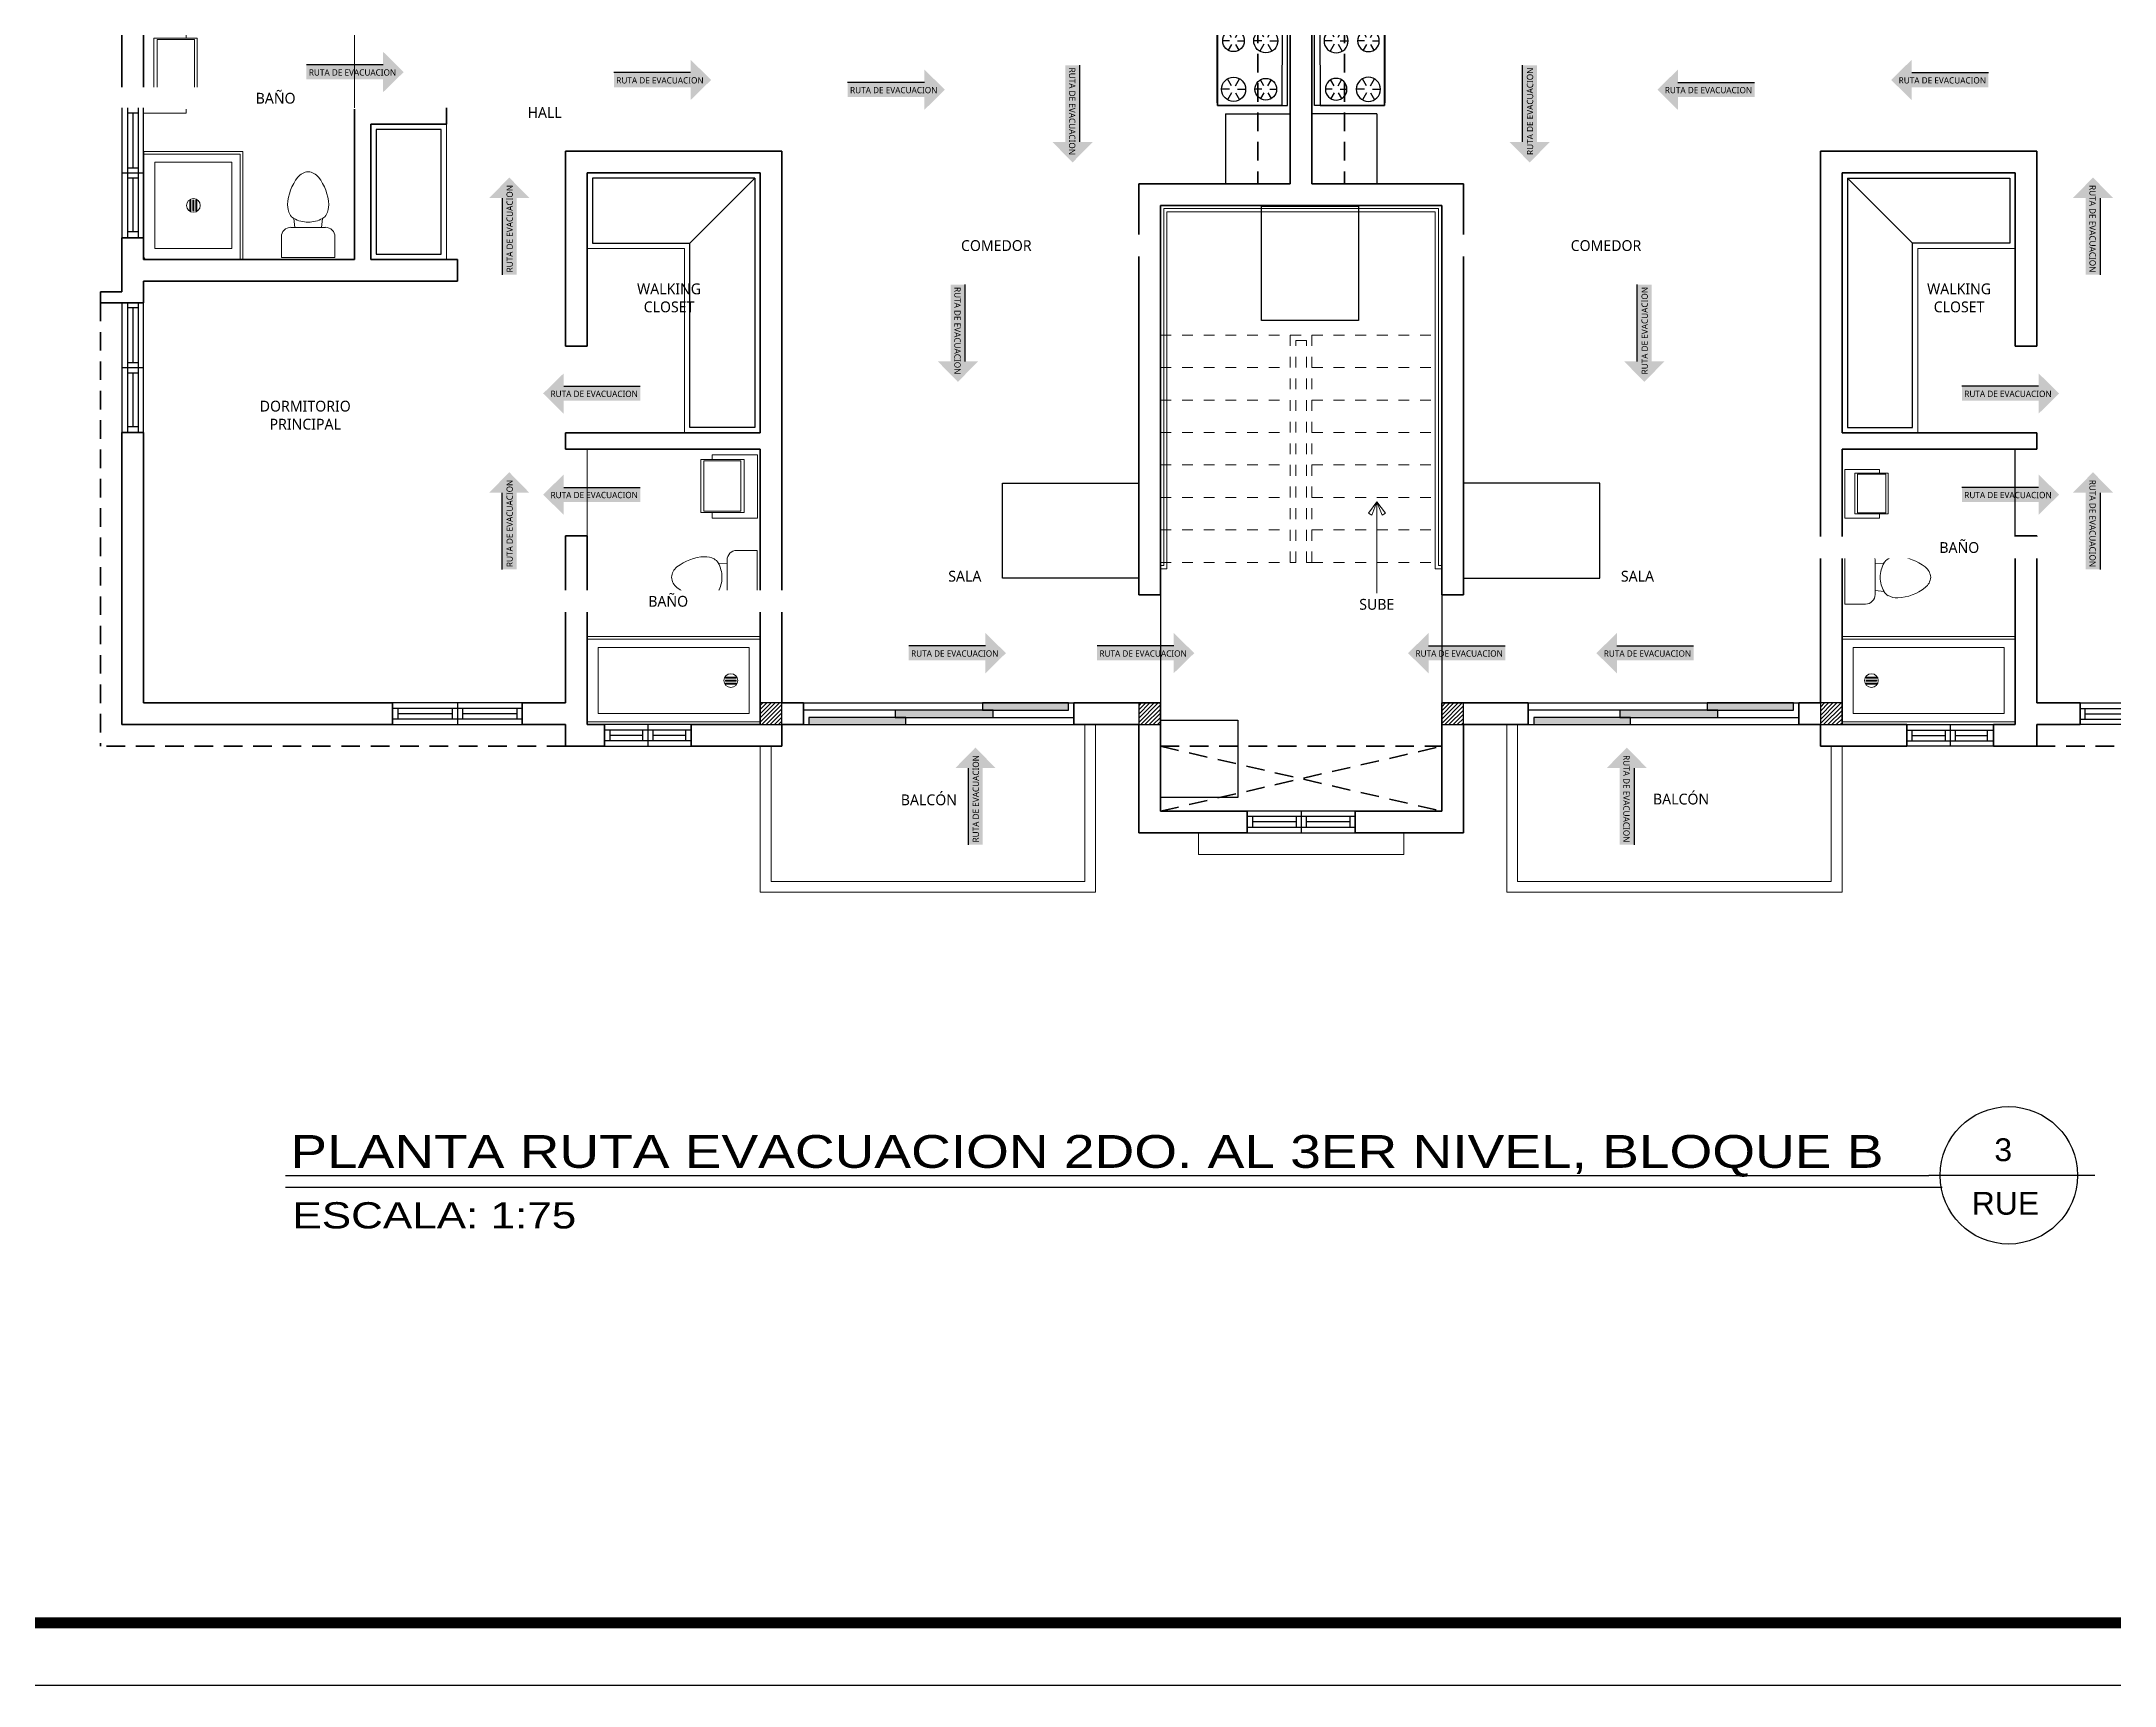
# Model space of a CAD drawing. Header units: feet. Extents: x 1019 to 2236, y -546 to 122.
# Drawn here: x 1079.94 to 1099.1, y -481.55 to -466.36 of the extents above; entities that cross this region are included whole.
import ezdxf
from ezdxf.enums import TextEntityAlignment as Align

# ---------------------------------------------------------------- set-up
doc = ezdxf.new("R2010")
doc.units = ezdxf.units.FT
doc.header["$LTSCALE"] = 0.05
doc.header["$MEASUREMENT"] = 0
doc.linetypes.add('DASHED2', pattern=[0.375, 0.25, -0.125])
doc.linetypes.add('HIDDEN', pattern=[9.525, 6.35, -3.175])
for name, color, linetype, lineweight in [('A-WALL', 7, 'Continuous', 25), ('closet', 8, 'Continuous', 5), ('COCINA', 8, 'Continuous', 25), ('escalera', 8, 'DASHED2', 0), ('FURN', 8, 'Continuous', 9), ('I-FURN', 8, 'Continuous', 0), ('P-SANR-FIXT', 8, 'Continuous', 9)]:
    doc.layers.add(name, color=color, linetype=linetype, lineweight=lineweight)
for name, color, linetype in [('columna', 9, 'Continuous'), ('MARCO', 1, 'Continuous'), ('MB3', 8, 'Continuous'), ('MUEBLES', 8, 'Continuous'), ('MUROS', 7, 'Continuous'), ('PERT-VENT', 8, 'Continuous'), ('PISO', 8, 'Continuous'), ('SIMBOLOGIA', 6, 'Continuous'), ('Simbolos de evacuacion', 7, 'Continuous'), ('textos', 7, 'Continuous'), ('TEXXT', 2, 'Continuous'), ('TXT', 2, 'Continuous')]:
    doc.layers.add(name, color=color, linetype=linetype)
doc.styles.add('ads', font='trebuc.ttf', dxfattribs={"height": 0.14})
doc.styles.add('DAMIAN', font='arial.ttf', dxfattribs={"height": 0.12})
picture_1 = doc.add_image_def('image4.jpg', size_in_pixel=(269, 187))
picture_2 = doc.add_image_def('image2.jpg', size_in_pixel=(240, 283))
picture_3 = doc.add_image_def('image3.jpg', size_in_pixel=(500, 500))

# ---------------------------------------------------------------- blocks, each defined once
blk = doc.blocks.new('bath_sink_6127 - bath_sink_6127-542651-Nivel 1')
at = {"layer": 'I-FURN'}
for p, q in [((0.293, 0.244), (0.293, 0.4)), ((0.395, 0.244), (-0.005, 0.244)), ((-0.005, 0.244), (-0.005, -0.245)), ((0.025, -0.234), (0.025, 0.233)), ((0.025, 0.233), (0.369, 0.233)), ((0.369, 0.233), (0.369, -0.234)), ((0.395, -0.245), (0.395, 0.244)), ((-0.005, -0.245), (0.395, -0.245)), ((0.369, -0.234), (0.025, -0.234)), ((0.293, -0.448), (0.293, -0.245)), ((-0.1, -0.448), (0.293, -0.448))]:
    blk.add_line(p, q, dxfattribs=at)
blk = doc.blocks.new('Toilet_-_Tank_-_3D_4840 - 17_ High_ Seat Not Visible-536545-Nivel 1')
at = {"layer": 'P-SANR-FIXT'}
for p, q in [((0.248, 0.489), (-0.248, 0.489)), ((-0.248, 0.489), (-0.248, 0.298)), ((0.248, 0.298), (0.248, 0.489)), ((-0.159, 0.21), (-0.123, 0.21)), ((-0.123, 0.21), (-0.132, 0.127)), ((-0.123, 0.21), (0.123, 0.21)), ((0.132, 0.127), (0.123, 0.21)), ((0.123, 0.21), (0.159, 0.21))]:
    blk.add_line(p, q, dxfattribs=at)
for centre, radius, start, end in [((-0.159, 0.298), 0.0889, 180, 270), ((0.159, 0.298), 0.0889, 270, 360), ((-0.023, 0.008), 0.167, 151.0596, 182.709), ((-0.083, 0.041), 0.0995, 119.8981, 151.0596), ((0, -0.104), 0.266, 90.1019, 119.8981), ((0, -0.104), 0.266, 60.1019, 89.8981), ((0.083, 0.041), 0.0995, 28.9404, 60.1019), ((0.023, 0.008), 0.167, 357.291, 28.9404), ((0.25, 0.021), 0.441, 182.709, 218.5058), ((-0.25, 0.021), 0.441, 321.4942, 357.291), ((0.011, -0.169), 0.136, 218.5058, 265.219), ((-0.011, -0.169), 0.136, 274.781, 321.4942)]:
    blk.add_arc(centre, radius, start, end, dxfattribs=at)
blk = doc.blocks.new('Shower_Stall_9385 - 1-684532-Nivel 1')
at = {"layer": 'P-SANR-FIXT'}
for p, q in [((-0.576, 0.533), (0.424, 0.533)), ((-0.576, -0.381), (-0.576, 0.533)), ((0.424, 0.508), (-0.551, 0.508)), ((-0.551, -0.381), (-0.551, 0.508)), ((-0.475, -0.279), (-0.475, 0.432)), ((-0.475, 0.432), (0.322, 0.432)), ((0.322, 0.432), (0.322, -0.279)), ((-0.121, 0.108), (-0.032, 0.108)), ((-0.032, 0.099), (-0.121, 0.099)), ((-0.121, 0.081), (-0.032, 0.081)), ((-0.032, 0.072), (-0.121, 0.072)), ((-0.121, 0.053), (-0.032, 0.053)), ((-0.032, 0.044), (-0.121, 0.044)), ((-0.576, -0.381), (-0.551, -0.381)), ((-0.551, -0.381), (0.398, -0.381)), ((0.322, -0.279), (-0.475, -0.279))]:
    blk.add_line(p, q, dxfattribs=at)
for centre, radius, start, end in [((-0.076, 0.076), 0.0635, 360, 180), ((-0.076, 0.076), 0.0635, 0, 180), ((-0.076, 0.076), 0.0635, 180, 360), ((-0.076, 0.076), 0.0635, 180, 360), ((-0.121, 0.103), 0.00444, 90, 270), ((-0.121, 0.076), 0.00444, 90, 270), ((-0.121, 0.049), 0.00444, 90, 270), ((-0.032, 0.103), 0.00444, 270, 90), ((-0.032, 0.076), 0.00444, 270, 90), ((-0.032, 0.049), 0.00444, 270, 90), ((0.398, -0.356), 0.0254, 270, 360)]:
    blk.add_arc(centre, radius, start, end, dxfattribs=at)
blk = doc.blocks.new('bath_sink_6127 - bath_sink_6127-V2-Nivel 1')
at = {"layer": 'I-FURN'}
for p, q in [((0.293, 0.297), (-0.127, 0.297)), ((-0.127, 0.297), (-0.127, -0.29)), ((0.395, 0.244), (-0.005, 0.244)), ((-0.005, 0.244), (-0.005, -0.245)), ((0.025, -0.234), (0.025, 0.233)), ((0.025, 0.233), (0.369, 0.233)), ((0.293, 0.244), (0.293, 0.297)), ((0.369, 0.233), (0.369, -0.234)), ((0.395, -0.245), (0.395, 0.244)), ((0.293, -0.29), (-0.127, -0.29)), ((-0.005, -0.245), (0.395, -0.245)), ((0.369, -0.234), (0.025, -0.234)), ((0.293, -0.29), (0.293, -0.245))]:
    blk.add_line(p, q, dxfattribs=at)
blk = doc.blocks.new('A$C285A50AC')
at = {"layer": 'MUEBLES'}
for p, q in [((0.001, 0.69, -0.889), (0, 0.029, -0.889)), ((0.001, 0.69), (0.001, 0.639)), ((0.763, 0.688), (0.001, 0.69)), ((0.763, 0.688, -0.889), (0.001, 0.69, -0.889)), ((0.001, 0.639), (0.763, 0.637)), ((0.762, 0.028, -0.889), (0.763, 0.688, -0.889)), ((0.763, 0.637), (0.763, 0.688)), ((0, 0.029, -0.889), (0.762, 0.028, -0.889))]:
    blk.add_line(p, q, dxfattribs=at)
at = {"layer": 'MUEBLES', "color": 8}
for p, q in [((0.153, 0.524, 0.003), (0.153, 0.6, 0.003)), ((0.61, 0.523, 0.003), (0.611, 0.587, 0.003)), ((0.12, 0.505, 0.003), (0.054, 0.543, 0.003)), ((0.12, 0.467, 0.003), (0.054, 0.429, 0.003)), ((0.153, 0.448, 0.003), (0.153, 0.372, 0.003)), ((0.186, 0.505, 0.003), (0.252, 0.543, 0.003)), ((0.186, 0.467, 0.003), (0.252, 0.429, 0.003)), ((0.577, 0.466, 0.003), (0.522, 0.435, 0.003)), ((0.577, 0.504, 0.003), (0.523, 0.536, 0.003)), ((0.61, 0.447, 0.003), (0.61, 0.384, 0.003)), ((0.643, 0.504, 0.003), (0.698, 0.536, 0.003)), ((0.643, 0.466, 0.003), (0.698, 0.434, 0.003)), ((0.12, 0.2, 0.003), (0.065, 0.232, 0.003)), ((0.153, 0.219, 0.003), (0.153, 0.283, 0.003)), ((0.186, 0.2, 0.003), (0.241, 0.232, 0.003)), ((0.577, 0.2, 0.003), (0.511, 0.238, 0.003)), ((0.61, 0.219, 0.003), (0.61, 0.295, 0.003)), ((0.643, 0.199, 0.003), (0.709, 0.237, 0.003)), ((0.12, 0.162, 0.003), (0.065, 0.131, 0.003)), ((0.153, 0.143, 0.003), (0.152, 0.08, 0.003)), ((0.186, 0.162, 0.003), (0.241, 0.13, 0.003)), ((0.577, 0.162, 0.003), (0.511, 0.124, 0.003)), ((0.61, 0.142, 0.003), (0.61, 0.066, 0.003)), ((0.643, 0.161, 0.003), (0.709, 0.123, 0.003))]:
    blk.add_line(p, q, dxfattribs=at)
at = {"layer": 'MUEBLES', "extrusion": (-0.001805, -0.999998, 0)}
for p, q in [((0.063, 0.027, -0.622), (0.698, 0.025, -0.622)), ((0.063, 0.027, -0.102), (0.698, 0.025, -0.102))]:
    blk.add_line(p, q, dxfattribs=at)
at = {"layer": 'MUEBLES'}
for centre, radius in [((0.153, 0.486, 0.003), 0.114), ((0.61, 0.485, 0.003), 0.102), ((0.153, 0.181, 0.003), 0.102), ((0.61, 0.181, 0.003), 0.114)]:
    blk.add_circle(centre, radius, dxfattribs=at)
at = {"layer": 'MUEBLES', "color": 8, "extrusion": (-0.001805, -0.999998, 0)}
for centre in [(0.089, -0.038, -0.027), (0.216, -0.038, -0.027), (0.381, -0.038, -0.027), (0.546, -0.038, -0.027), (0.673, -0.038, -0.027)]:
    blk.add_circle(centre, 0.0254, dxfattribs=at)
at = {"layer": 'MUEBLES'}
for points in [[(0, 0.029), (0.001, 0.639), (0.763, 0.637), (0.762, 0.028)], [(0.001, 0.69, 0.254), (0.001, 0.639, 0.254), (0.763, 0.637, 0.254), (0.763, 0.688, 0.254)]]:
    blk.add_3dface(points, dxfattribs=at)
at = {"layer": 'MUEBLES', "color": 8}
for points in [[(0.025, 0.027, -0.076), (0.025, 0.027, -0.533), (0.737, 0.025, -0.533), (0.737, 0.025, -0.076)], [(0.025, 0.027, -0.597), (0.025, 0.027, -0.851), (0.737, 0.025, -0.851), (0.737, 0.025, -0.597)]]:
    blk.add_3dface(points, dxfattribs=at)
blk = doc.blocks.new('A$C074D4DC8')
at = {"layer": 'FURN'}
blk.add_line((0.042, 0.342), (0.042, -0.198), dxfattribs=at)
for points in [[(0.042, 0.342), (-0.008, 0.274), (0.012, 0.262), (0.042, 0.342)], [(0.042, 0.342), (0.092, 0.274), (0.072, 0.262), (0.042, 0.342)]]:
    blk.add_lwpolyline(points, dxfattribs=at)
blk = doc.blocks.new('A$C45091238')
for points in [[(1.653, 0.133), (2.45, 0.133), (2.45, 0.2), (1.653, 0.2)], [(0.05, 0), (0.946, 0), (0.946, 0.067), (0.05, 0.067)], [(0.846, 0.067), (1.753, 0.067), (1.753, 0.133), (0.846, 0.133)]]:
    blk.add_hatch(color=256).paths.add_polyline_path(points)
at = {"layer": 'PERT-VENT', "extrusion": (-6.28888e-16, -1.94037e-15, -1)}
for points in [[(-1.653, 0.133), (-2.45, 0.133), (-2.45, 0.2), (-1.653, 0.2)], [(-0.05, 0), (-0.946, 0), (-0.946, 0.067), (-0.05, 0.067)], [(-0.846, 0.067), (-1.753, 0.067), (-1.753, 0.133), (-0.846, 0.133)]]:
    blk.add_lwpolyline(points, close=True, dxfattribs=at)
at = {"layer": 'PISO'}
for p, q in [((0, 0.2), (2.5, 0.2)), ((0, 0), (2.5, 0))]:
    blk.add_line(p, q, dxfattribs=at)
at = {"layer": 'PISO', "extrusion": (-6.28888e-16, -1.94037e-15, -1)}
for p, q in [((0.896, 0.133), (0, 0.133)), ((1.753, 0.067), (2.5, 0.067))]:
    blk.add_line(p, q, dxfattribs=at)
blk = doc.blocks.new('A$C74E0362C')
at = {"layer": 'PERT-VENT', "extrusion": (-2.36783e-12, 8.94772e-16, -1)}
for p, q in [((1, 0.2), (0, 0.2)), ((0.5, 0.2), (0.5, 0)), ((1, 0.15), (0, 0.15)), ((1, 0.05), (0, 0.05)), ((0.054, 0.05), (0.054, 0.15)), ((0.453, 0.1), (0.054, 0.1)), ((0.453, 0.15), (0.453, 0.05)), ((0.547, 0.15), (0.547, 0.05)), ((0.953, 0.1), (0.547, 0.1)), ((0.953, 0.05), (0.953, 0.15)), ((0, 0), (1, 0))]:
    blk.add_line(p, q, dxfattribs=at)
blk = doc.blocks.new('A$C24CF40E6')
at = {"layer": 'P-SANR-FIXT', "extrusion": (-2.36783e-12, 8.94772e-16, -1)}
for p, q in [((0, 0.814), (1.6, 0.814)), ((1.6, 0.789), (0, 0.789)), ((1.6, 0.814), (1.6, 0.789)), ((1.6, 0.025), (1.6, 0.789)), ((0.102, 0.713), (1.498, 0.713)), ((1.498, 0.713), (1.498, 0.102)), ((1.283, 0.439), (1.373, 0.439)), ((1.373, 0.43), (1.283, 0.43)), ((1.283, 0.412), (1.373, 0.412)), ((1.373, 0.403), (1.283, 0.403)), ((1.283, 0.384), (1.373, 0.384)), ((1.373, 0.375), (1.283, 0.375)), ((1.498, 0.102), (0.102, 0.102))]:
    blk.add_line(p, q, dxfattribs=at)
at = {"layer": 'P-SANR-FIXT', "extrusion": (2.36783e-12, 8.94772e-16, -1)}
for p, q in [((0, 0.814), (0, 0.789)), ((0, 0.025), (0, 0.789)), ((0.102, 0.713), (0.102, 0.102))]:
    blk.add_line(p, q, dxfattribs=at)
at = {"layer": 'P-SANR-FIXT', "extrusion": (-2.36783e-12, -8.94772e-16, -1)}
for p, q in [((1.6, 0.025), (0, 0.025)), ((0, 0), (1.6, 0)), ((1.6, 0), (1.6, 0.025))]:
    blk.add_line(p, q, dxfattribs=at)
at = {"layer": 'P-SANR-FIXT', "extrusion": (2.36783e-12, -8.94772e-16, -1)}
blk.add_line((0, 0), (0, 0.025), dxfattribs=at)
at = {"layer": 'P-SANR-FIXT', "extrusion": (-2.36783e-12, 8.94772e-16, -1)}
for centre, radius, start, end in [((-1.328, 0.407), 0.0635, 0, 180), ((-1.328, 0.407), 0.0635, 0, 180), ((-1.328, 0.407), 0.0635, 180, 0), ((-1.328, 0.407), 0.0635, 180, 0), ((-1.283, 0.434), 0.00444, 270, 90), ((-1.283, 0.407), 0.00444, 270, 90), ((-1.283, 0.38), 0.00444, 270, 90), ((-1.373, 0.434), 0.00444, 90, 270), ((-1.373, 0.407), 0.00444, 90, 270), ((-1.373, 0.38), 0.00444, 90, 270)]:
    blk.add_arc(centre, radius, start, end, dxfattribs=at)
blk = doc.blocks.new('A$C18ED6237')
at = {"layer": 'PERT-VENT', "extrusion": (-2.36783e-12, 8.94772e-16, -1)}
for p, q in [((1.2, 0.2), (0, 0.2)), ((0.6, 0.2), (0.6, 0)), ((1.2, 0.15), (0, 0.15)), ((1.2, 0.05), (0, 0.05)), ((0.054, 0.05), (0.054, 0.15)), ((0.553, 0.1), (0.054, 0.1)), ((0.553, 0.15), (0.553, 0.05)), ((0.647, 0.15), (0.647, 0.05)), ((1.153, 0.1), (0.647, 0.1)), ((0, 0), (1.2, 0))]:
    blk.add_line(p, q, dxfattribs=at)
at = {"layer": 'PERT-VENT'}
blk.add_line((1.153, 0.05), (1.153, 0.15), dxfattribs=at)
blk = doc.blocks.new('A$C012446DC')
at = {"layer": 'PISO'}
h = blk.add_hatch(dxfattribs=at)
h.set_pattern_fill('ANSI31', color=256, scale=0.008571, angle=180)
h.set_pattern_definition([(225, (206536.064322, 1154820.960068), (0.0192434059784, -0.0192434059784), [])])
h.paths.add_polyline_path([(0, 0), (0.2, 0), (0.2, 0.2), (0, 0.2)])
at = {"layer": 'columna'}
blk.add_lwpolyline([(0.2, 0.2), (0, 0.2), (0, 0), (0.2, 0)], close=True, dxfattribs=at)
blk = doc.blocks.new('A$C791B5281')
at = {"layer": 'MUROS', "lineweight": 35}
blk.add_line((4.9, 10.3, 1.239), (5.1, 10.3, 1.239), dxfattribs=at)
for p in [(1.5, 10.1, 1.239), (4.9, 10.1, 1.239), (8.3, 10.1, 1.239), (0, 0, 1.239), (3.5, 0, 1.239), (6.3, 0, 1.239), (9.8, 0, 1.239)]:
    blk.add_blockref('A$C012446DC', p)

msp = doc.modelspace()

# ---------------------------------------------------------------- hatches: boundary and pattern name
at = {"layer": 'Simbolos de evacuacion'}
h = msp.add_hatch(color=94, dxfattribs=at)
h.paths.add_polyline_path([(1088.1, -466.871), (1088.1, -466.99), (1088.29, -466.803), (1088.1, -466.617), (1088.1, -466.736), (1087.391, -466.736), (1087.391, -466.871)])
h.paths.add_polyline_path([(1087.399, -466.763), (1088.209, -466.763), (1088.209, -466.851), (1087.399, -466.851)], flags=24)
h = msp.add_hatch(color=94, dxfattribs=at)
h.paths.add_polyline_path([(1089.403, -467.286), (1089.284, -467.286), (1089.47, -467.476), (1089.657, -467.286), (1089.538, -467.286), (1089.538, -466.577), (1089.403, -466.577)])
h.paths.add_polyline_path([(1089.51, -466.585), (1089.51, -467.395), (1089.422, -467.395), (1089.422, -466.585)], flags=24)
h = msp.add_hatch(color=94, dxfattribs=at)
h.paths.add_polyline_path([(1093.763, -467.286), (1093.882, -467.286), (1093.696, -467.476), (1093.509, -467.286), (1093.628, -467.286), (1093.628, -466.577), (1093.763, -466.577)])
h.paths.add_polyline_path([(1093.655, -466.585), (1093.655, -467.395), (1093.744, -467.395), (1093.744, -466.585)], flags=24)
h = msp.add_hatch(color=94, dxfattribs=at)
h.paths.add_polyline_path([(1095.066, -466.871), (1095.066, -466.99), (1094.876, -466.803), (1095.066, -466.617), (1095.066, -466.736), (1095.774, -466.736), (1095.774, -466.871)])
h.paths.add_polyline_path([(1095.767, -466.763), (1094.957, -466.763), (1094.957, -466.851), (1095.767, -466.851)], flags=24)
h = msp.add_hatch(color=94, dxfattribs=at)
h.paths.add_polyline_path([(1097.227, -466.78), (1097.227, -466.899), (1097.037, -466.713), (1097.227, -466.526), (1097.227, -466.645), (1097.936, -466.645), (1097.936, -466.78)])
h.paths.add_polyline_path([(1097.928, -466.672), (1097.118, -466.672), (1097.118, -466.761), (1097.928, -466.761)], flags=24)
h = msp.add_hatch(color=94, dxfattribs=at)
h.paths.add_polyline_path([(1084.331, -467.805), (1084.45, -467.805), (1084.263, -467.615), (1084.077, -467.805), (1084.196, -467.805), (1084.196, -468.514), (1084.331, -468.514)])
h.paths.add_polyline_path([(1084.223, -468.506), (1084.223, -467.696), (1084.311, -467.696), (1084.311, -468.506)], flags=24)
h = msp.add_hatch(color=94, dxfattribs=at)
h.paths.add_polyline_path([(1098.835, -467.805), (1098.716, -467.805), (1098.903, -467.615), (1099.089, -467.805), (1098.97, -467.805), (1098.97, -468.514), (1098.835, -468.514)])
h.paths.add_polyline_path([(1098.943, -468.506), (1098.943, -467.696), (1098.855, -467.696), (1098.855, -468.506)], flags=24)
h = msp.add_hatch(color=94, dxfattribs=at)
h.paths.add_polyline_path([(1088.343, -469.314), (1088.224, -469.314), (1088.41, -469.504), (1088.597, -469.314), (1088.478, -469.314), (1088.478, -468.605), (1088.343, -468.605)])
h.paths.add_polyline_path([(1088.451, -468.612), (1088.451, -469.423), (1088.362, -469.423), (1088.362, -468.612)], flags=24)
h = msp.add_hatch(color=94, dxfattribs=at)
h.paths.add_polyline_path([(1094.823, -469.314), (1094.942, -469.314), (1094.755, -469.504), (1094.569, -469.314), (1094.688, -469.314), (1094.688, -468.605), (1094.823, -468.605)])
h.paths.add_polyline_path([(1094.715, -468.612), (1094.715, -469.423), (1094.804, -469.423), (1094.804, -468.612)], flags=24)
h = msp.add_hatch(color=94, dxfattribs=at)
h.paths.add_polyline_path([(1084.766, -469.679), (1084.766, -469.798), (1084.576, -469.611), (1084.766, -469.425), (1084.766, -469.544), (1085.474, -469.544), (1085.474, -469.679)])
h.paths.add_polyline_path([(1085.467, -469.571), (1084.657, -469.571), (1084.657, -469.659), (1085.467, -469.659)], flags=24)
h = msp.add_hatch(color=94, dxfattribs=at)
h.paths.add_polyline_path([(1098.4, -469.679), (1098.4, -469.798), (1098.59, -469.611), (1098.4, -469.425), (1098.4, -469.544), (1097.691, -469.544), (1097.691, -469.679)])
h.paths.add_polyline_path([(1097.699, -469.571), (1098.509, -469.571), (1098.509, -469.659), (1097.699, -469.659)], flags=24)
h = msp.add_hatch(color=94, dxfattribs=at)
h.paths.add_polyline_path([(1084.33, -470.529), (1084.449, -470.529), (1084.263, -470.339), (1084.076, -470.529), (1084.195, -470.529), (1084.195, -471.238), (1084.33, -471.238)])
h.paths.add_polyline_path([(1084.222, -471.23), (1084.223, -470.42), (1084.311, -470.42), (1084.311, -471.23)], flags=24)
h = msp.add_hatch(color=94, dxfattribs=at)
h.paths.add_polyline_path([(1084.766, -470.614), (1084.766, -470.733), (1084.576, -470.546), (1084.766, -470.36), (1084.766, -470.479), (1085.474, -470.479), (1085.474, -470.614)])
h.paths.add_polyline_path([(1085.467, -470.506), (1084.657, -470.506), (1084.657, -470.595), (1085.467, -470.595)], flags=24)
h = msp.add_hatch(color=94, dxfattribs=at)
h.paths.add_polyline_path([(1098.4, -470.614), (1098.4, -470.733), (1098.59, -470.546), (1098.4, -470.36), (1098.4, -470.479), (1097.691, -470.479), (1097.691, -470.614)])
h.paths.add_polyline_path([(1097.699, -470.506), (1098.509, -470.506), (1098.509, -470.595), (1097.699, -470.595)], flags=24)
h = msp.add_hatch(color=94, dxfattribs=at)
h.paths.add_polyline_path([(1088.664, -472.079), (1088.664, -472.198), (1088.854, -472.011), (1088.664, -471.825), (1088.664, -471.944), (1087.955, -471.944), (1087.955, -472.079)])
h.paths.add_polyline_path([(1087.963, -471.971), (1088.773, -471.971), (1088.773, -472.059), (1087.963, -472.059)], flags=24)
h = msp.add_hatch(color=94, dxfattribs=at)
h.paths.add_polyline_path([(1090.404, -472.079), (1090.404, -472.198), (1090.595, -472.011), (1090.405, -471.825), (1090.405, -471.944), (1089.696, -471.944), (1089.696, -472.079)])
h.paths.add_polyline_path([(1089.703, -471.971), (1090.513, -471.971), (1090.513, -472.059), (1089.703, -472.059)], flags=24)
h = msp.add_hatch(color=94, dxfattribs=at)
h.paths.add_polyline_path([(1092.761, -472.079), (1092.761, -472.198), (1092.571, -472.011), (1092.761, -471.825), (1092.761, -471.944), (1093.47, -471.944), (1093.47, -472.079)])
h.paths.add_polyline_path([(1093.462, -471.971), (1092.652, -471.971), (1092.652, -472.059), (1093.462, -472.059)], flags=24)
h = msp.add_hatch(color=94, dxfattribs=at)
h.paths.add_polyline_path([(1094.502, -472.079), (1094.502, -472.198), (1094.312, -472.011), (1094.502, -471.825), (1094.502, -471.944), (1095.21, -471.944), (1095.21, -472.079)])
h.paths.add_polyline_path([(1095.203, -471.971), (1094.393, -471.971), (1094.393, -472.059), (1095.203, -472.059)], flags=24)
h = msp.add_hatch(color=94, dxfattribs=at)
h.paths.add_polyline_path([(1088.64, -473.074), (1088.759, -473.074), (1088.572, -472.884), (1088.386, -473.074), (1088.505, -473.074), (1088.505, -473.783), (1088.64, -473.783)])
h.paths.add_polyline_path([(1088.532, -473.775), (1088.532, -472.965), (1088.62, -472.965), (1088.62, -473.775)], flags=24)
h = msp.add_hatch(color=94, dxfattribs=at)
h.paths.add_polyline_path([(1094.526, -473.074), (1094.407, -473.074), (1094.594, -472.884), (1094.78, -473.074), (1094.661, -473.074), (1094.661, -473.783), (1094.526, -473.783)])
h.paths.add_polyline_path([(1094.634, -473.775), (1094.634, -472.965), (1094.545, -472.965), (1094.546, -473.775)], flags=24)

# ---------------------------------------------------------------- linework, layer by layer
at = {"layer": 'A-WALL', "lineweight": 35, "extrusion": (-2.36783e-12, 8.94772e-16, -1)}
for p, q in [((1091.483, -467.672), (1091.483, -464.272)), ((1091.683, -467.672), (1091.683, -464.272)), ((1080.683, -465.372), (1080.683, -466.972)), ((1080.883, -466.972), (1080.883, -466.172)), ((1080.683, -466.972), (1080.883, -466.972)), ((1080.683, -466.972), (1080.883, -466.972)), ((1083.683, -466.972), (1082.833, -466.972)), ((1082.833, -466.972), (1082.833, -468.373)), ((1083.683, -467.122), (1082.983, -467.122)), ((1082.983, -468.373), (1082.983, -467.122)), ((1086.783, -467.372), (1084.783, -467.372)), ((1084.783, -467.372), (1084.783, -469.173)), ((1086.783, -472.472), (1086.783, -467.372)), ((1084.983, -467.572), (1086.583, -467.572)), ((1084.983, -469.173), (1084.983, -467.572)), ((1086.583, -467.572), (1086.583, -469.976)), ((1090.083, -467.672), (1090.083, -471.472)), ((1090.083, -467.672), (1091.483, -467.672)), ((1091.683, -467.672), (1093.083, -467.672)), ((1093.083, -467.672), (1093.083, -471.472)), ((1090.283, -471.472), (1090.283, -467.872)), ((1090.283, -467.872), (1092.883, -467.872)), ((1092.883, -471.472), (1092.883, -467.872)), ((1082.983, -468.372), (1082.983, -468.072)), ((1080.883, -468.172), (1080.683, -468.172)), ((1080.683, -468.672), (1080.683, -468.172)), ((1080.882, -468.373), (1080.882, -468.175)), ((1082.833, -468.373), (1080.882, -468.373)), ((1083.783, -468.373), (1082.983, -468.373)), ((1083.783, -468.573), (1083.783, -468.373)), ((1080.483, -468.772), (1080.483, -468.672)), ((1080.883, -468.573), (1083.783, -468.573)), ((1084.983, -469.173), (1084.783, -469.173)), ((1080.683, -469.972), (1080.683, -472.672)), ((1080.883, -472.472), (1080.883, -469.972)), ((1084.783, -469.976), (1084.783, -470.126)), ((1086.583, -469.976), (1084.783, -469.976)), ((1084.783, -470.126), (1086.583, -470.126)), ((1086.583, -470.126), (1086.583, -472.672)), ((1084.983, -470.926), (1084.783, -470.926)), ((1084.783, -470.926), (1084.783, -472.472)), ((1084.983, -472.672), (1084.983, -470.926)), ((1090.083, -471.472), (1090.283, -471.472)), ((1083.183, -472.472), (1080.883, -472.472)), ((1083.183, -472.672), (1083.183, -472.472)), ((1084.783, -472.472), (1084.383, -472.472)), ((1084.383, -472.472), (1084.383, -472.672)), ((1084.383, -472.472), (1084.383, -472.672)), ((1086.983, -472.472), (1086.783, -472.472)), ((1089.483, -472.472), (1089.483, -472.672)), ((1089.483, -472.472), (1089.483, -472.672)), ((1090.283, -472.472), (1089.483, -472.472)), ((1090.283, -473.472), (1090.283, -472.472)), ((1092.883, -473.472), (1092.883, -472.472)), ((1080.683, -472.672), (1083.183, -472.672)), ((1084.783, -472.672), (1084.383, -472.672)), ((1084.783, -472.672), (1084.783, -472.872)), ((1084.983, -472.672), (1085.143, -472.672)), ((1085.943, -472.672), (1086.583, -472.672)), ((1086.783, -472.872), (1086.783, -472.672)), ((1086.983, -472.672), (1086.783, -472.672)), ((1089.483, -472.672), (1090.083, -472.672)), ((1090.083, -473.672), (1090.083, -472.672)), ((1093.083, -473.672), (1093.083, -472.672)), ((1084.783, -472.872), (1085.143, -472.872)), ((1085.943, -472.872), (1086.783, -472.872)), ((1090.283, -473.472), (1091.083, -473.472)), ((1091.083, -473.472), (1091.083, -473.672)), ((1092.883, -473.472), (1092.083, -473.472)), ((1092.083, -473.472), (1092.083, -473.672)), ((1090.083, -473.672), (1091.083, -473.672)), ((1093.083, -473.672), (1092.083, -473.672))]:
    msp.add_line(p, q, dxfattribs=at)
at = {"layer": 'A-WALL', "lineweight": 35, "extrusion": (-2.36659e-12, 8.94772e-16, -1)}
for p, q in [((1096.383, -472.472), (1096.383, -467.372)), ((1096.383, -467.372), (1098.383, -467.372)), ((1098.383, -467.372), (1098.383, -469.173)), ((1096.583, -467.572), (1096.583, -469.976)), ((1098.183, -467.572), (1096.583, -467.572)), ((1098.183, -469.173), (1098.183, -467.572)), ((1098.183, -469.173), (1098.383, -469.173)), ((1096.583, -469.976), (1098.383, -469.976)), ((1098.383, -469.976), (1098.383, -470.126)), ((1096.583, -470.126), (1096.583, -472.672)), ((1098.383, -470.126), (1096.583, -470.126)), ((1098.183, -472.672), (1098.183, -470.926)), ((1098.183, -470.926), (1098.383, -470.926)), ((1098.383, -470.926), (1098.383, -472.472)), ((1092.883, -472.472), (1093.683, -472.472)), ((1093.683, -472.472), (1093.683, -472.672)), ((1093.683, -472.472), (1093.683, -472.672)), ((1096.183, -472.472), (1096.383, -472.472)), ((1098.383, -472.472), (1098.783, -472.472)), ((1098.783, -472.472), (1098.783, -472.672)), ((1098.783, -472.472), (1098.783, -472.672)), ((1093.683, -472.672), (1093.083, -472.672)), ((1096.183, -472.672), (1096.383, -472.672)), ((1096.383, -472.872), (1096.383, -472.672)), ((1097.183, -472.672), (1096.583, -472.672)), ((1098.183, -472.672), (1097.983, -472.672)), ((1098.383, -472.672), (1098.383, -472.872)), ((1098.383, -472.672), (1098.783, -472.672)), ((1097.183, -472.872), (1096.383, -472.872)), ((1098.383, -472.872), (1097.983, -472.872))]:
    msp.add_line(p, q, dxfattribs=at)
at = {"layer": 'A-WALL', "lineweight": 35}
for p, q in [((1080.483, -468.672), (1080.683, -468.672)), ((1080.883, -468.772), (1080.883, -468.573)), ((1080.483, -468.772), (1080.883, -468.772)), ((1080.683, -468.772), (1080.883, -468.772)), ((1093.083, -471.472), (1092.883, -471.472)), ((1086.983, -472.472), (1086.983, -472.672)), ((1096.183, -472.472), (1096.183, -472.672)), ((1085.143, -472.672), (1085.143, -472.872)), ((1085.943, -472.672), (1085.943, -472.872)), ((1097.183, -472.672), (1097.183, -472.872)), ((1097.983, -472.672), (1097.983, -472.872))]:
    msp.add_line(p, q, dxfattribs=at)
at = {"layer": 'closet'}
for p, q in [((1090.313, -467.902), (1092.853, -467.902)), ((1090.343, -471.232), (1090.343, -467.932)), ((1090.343, -467.932), (1092.823, -467.932)), ((1092.823, -471.232), (1092.823, -467.932)), ((1092.853, -471.202), (1092.853, -467.902)), ((1084.983, -470.926), (1084.983, -470.126)), ((1090.313, -471.202), (1090.283, -471.202)), ((1092.853, -471.202), (1092.883, -471.202)), ((1090.343, -471.232), (1090.283, -471.232)), ((1092.823, -471.232), (1092.883, -471.232))]:
    msp.add_line(p, q, dxfattribs=at)
at = {"layer": 'closet', "extrusion": (-2.36783e-12, 8.94772e-16, -1)}
for p, q in [((1084.983, -468.272), (1085.883, -468.272)), ((1085.883, -468.272), (1085.883, -469.976))]:
    msp.add_line(p, q, dxfattribs=at)
at = {"layer": 'closet', "extrusion": (-2.36659e-12, 8.94772e-16, -1)}
for p, q in [((1097.283, -468.272), (1097.283, -469.976)), ((1098.183, -468.272), (1097.283, -468.272))]:
    msp.add_line(p, q, dxfattribs=at)
at = {"layer": 'closet', "extrusion": (2.36783e-12, 8.94772e-16, -1)}
for p, q in [((1097.283, -468.272), (1097.283, -469.976)), ((1098.183, -468.272), (1097.283, -468.272))]:
    msp.add_line(p, q, dxfattribs=at)
at = {"layer": 'COCINA', "extrusion": (-2.36783e-12, 8.94772e-16, -1)}
for q in [(1091.483, -467.025), (1090.883, -467.672)]:
    msp.add_line((1090.883, -467.025), q, dxfattribs=at)
at = {"layer": 'COCINA', "extrusion": (-2.36659e-12, 8.94772e-16, -1)}
for p, q in [((1092.283, -467.025), (1091.68, -467.025)), ((1091.682, -467.024), (1092.282, -467.025)), ((1092.283, -467.025), (1092.283, -467.672))]:
    msp.add_line(p, q, dxfattribs=at)
at = {"layer": 'escalera'}
for p, q in [((1090.283, -469.072), (1091.483, -469.072)), ((1091.483, -471.172), (1091.483, -469.072)), ((1091.483, -469.072), (1091.683, -469.072)), ((1091.683, -469.072), (1092.883, -469.072)), ((1091.683, -471.172), (1091.683, -469.072)), ((1091.533, -471.172), (1091.533, -469.122)), ((1091.533, -469.122), (1091.633, -469.122)), ((1091.633, -471.172), (1091.633, -469.122)), ((1090.283, -469.372), (1091.483, -469.372)), ((1091.683, -469.372), (1092.883, -469.372)), ((1090.283, -469.672), (1091.483, -469.672)), ((1091.683, -469.672), (1092.883, -469.672)), ((1090.283, -469.972), (1091.483, -469.972)), ((1091.683, -469.972), (1092.883, -469.972)), ((1090.283, -470.272), (1091.483, -470.272)), ((1091.683, -470.272), (1092.883, -470.272)), ((1090.283, -470.572), (1091.483, -470.572)), ((1091.683, -470.572), (1092.883, -470.572)), ((1090.283, -470.872), (1091.483, -470.872)), ((1091.683, -470.872), (1092.883, -470.872)), ((1090.283, -471.172), (1091.483, -471.172)), ((1091.483, -471.172), (1091.533, -471.172)), ((1091.633, -471.172), (1091.683, -471.172)), ((1091.683, -471.172), (1092.883, -471.172))]:
    msp.add_line(p, q, dxfattribs=at)
at = {"layer": 'MARCO'}
msp.add_lwpolyline([(1054.272, -425.551), (1140.276, -425.551), (1140.276, -481.554), (1054.272, -481.554)], close=True, dxfattribs=at)
at = {"layer": 'MARCO', "const_width": 0.1}
msp.add_lwpolyline([(1130.712, -426.13), (1054.851, -426.13), (1054.851, -480.975), (1130.712, -480.975)], close=True, dxfattribs=at)
at = {"layer": 'MB3', "linetype": 'HIDDEN', "lineweight": 35, "ltscale": 0.54, "extrusion": (-2.36783e-12, 8.94772e-16, -1)}
msp.add_line((1091.183, -464.572), (1091.183, -467.672), dxfattribs=at)
at = {"layer": 'MB3', "linetype": 'HIDDEN', "lineweight": 35, "ltscale": 0.54, "extrusion": (-2.36659e-12, 8.94772e-16, -1)}
msp.add_line((1091.983, -464.572), (1091.983, -467.672), dxfattribs=at)
at = {"layer": 'MB3', "linetype": 'HIDDEN', "lineweight": 35, "ltscale": 0.54}
for p, q in [((1080.483, -468.772), (1080.483, -472.872)), ((1084.783, -472.872), (1080.483, -472.872)), ((1090.283, -472.872), (1092.883, -472.872)), ((1090.283, -473.472), (1092.883, -472.872)), ((1090.283, -472.872), (1092.883, -473.472)), ((1098.383, -472.872), (1102.683, -472.872))]:
    msp.add_line(p, q, dxfattribs=at)
at = {"layer": 'P-SANR-FIXT'}
for p, q in [((1089.583, -472.672), (1089.583, -474.122)), ((1089.683, -472.672), (1089.683, -474.222)), ((1093.483, -472.672), (1093.483, -474.222)), ((1093.583, -472.672), (1093.583, -474.122)), ((1086.583, -472.872), (1086.583, -474.222)), ((1086.683, -472.872), (1086.683, -474.122)), ((1096.483, -472.872), (1096.483, -474.122)), ((1096.583, -472.872), (1096.583, -474.222)), ((1086.583, -474.222), (1089.683, -474.222)), ((1086.683, -474.122), (1089.583, -474.122)), ((1096.583, -474.222), (1093.483, -474.222)), ((1096.583, -474.222), (1093.483, -474.222)), ((1096.483, -474.122), (1093.583, -474.122))]:
    msp.add_line(p, q, dxfattribs=at)
msp.add_lwpolyline([(1090.633, -473.672), (1090.633, -473.872), (1092.533, -473.872), (1092.533, -473.672)], dxfattribs=at)
at = {"layer": 'PERT-VENT', "extrusion": (-2.36783e-12, 8.94772e-16, -1)}
for p, q in [((1085.943, -472.672), (1085.143, -472.672)), ((1085.943, -472.722), (1085.143, -472.722)), ((1085.197, -472.822), (1085.197, -472.722)), ((1085.496, -472.722), (1085.496, -472.822)), ((1085.543, -472.672), (1085.543, -472.872)), ((1085.59, -472.722), (1085.59, -472.822)), ((1085.943, -472.822), (1085.143, -472.822)), ((1085.143, -472.872), (1085.943, -472.872)), ((1085.496, -472.772), (1085.197, -472.772)), ((1085.896, -472.772), (1085.59, -472.772))]:
    msp.add_line(p, q, dxfattribs=at)
at = {"layer": 'PERT-VENT'}
for p, q in [((1085.896, -472.822), (1085.896, -472.722)), ((1097.23, -472.822), (1097.23, -472.722))]:
    msp.add_line(p, q, dxfattribs=at)
at = {"layer": 'PERT-VENT', "extrusion": (2.36783e-12, 8.94772e-16, -1)}
for p, q in [((1097.183, -472.672), (1097.983, -472.672)), ((1097.183, -472.722), (1097.983, -472.722)), ((1097.536, -472.722), (1097.536, -472.822)), ((1097.583, -472.672), (1097.583, -472.872)), ((1097.63, -472.722), (1097.63, -472.822)), ((1097.929, -472.822), (1097.929, -472.722)), ((1097.183, -472.822), (1097.983, -472.822)), ((1097.983, -472.872), (1097.183, -472.872)), ((1097.23, -472.772), (1097.536, -472.772)), ((1097.63, -472.772), (1097.929, -472.772))]:
    msp.add_line(p, q, dxfattribs=at)
at = {"layer": 'PISO'}
for p, q in [((1090.283, -471.472), (1090.283, -472.472)), ((1092.883, -471.472), (1092.883, -472.472))]:
    msp.add_line(p, q, dxfattribs=at)
for points in [[(1085.033, -468.222), (1085.933, -468.222), (1086.533, -467.622), (1085.033, -467.622)], [(1085.933, -468.222), (1086.533, -467.622), (1086.533, -469.926), (1085.933, -469.926)], [(1098.133, -468.222), (1097.233, -468.222), (1096.633, -467.622), (1098.133, -467.622)], [(1097.233, -468.222), (1096.633, -467.622), (1096.633, -469.926), (1097.233, -469.926)]]:
    msp.add_lwpolyline(points, close=True, dxfattribs=at)
at = {"layer": 'SIMBOLOGIA', "color": 94, "linetype": 'Continuous'}
for p, q in [((1083.097, -466.572), (1082.388, -466.572)), ((1089.538, -467.286, -0.702), (1089.538, -466.577, -0.702)), ((1093.628, -467.286, -0.702), (1093.628, -466.577, -0.702)), ((1085.939, -466.645), (1085.23, -466.645)), ((1088.1, -466.736), (1087.391, -466.736)), ((1095.066, -466.736), (1095.774, -466.736)), ((1097.227, -466.645), (1097.936, -466.645)), ((1084.196, -467.805), (1084.196, -468.514)), ((1098.97, -467.805), (1098.97, -468.514)), ((1088.478, -469.314, -0.702), (1088.478, -468.605, -0.702)), ((1094.688, -469.314, -0.702), (1094.688, -468.605, -0.702)), ((1084.766, -469.544), (1085.474, -469.544)), ((1098.4, -469.544), (1097.691, -469.544)), ((1084.195, -470.529), (1084.195, -471.238)), ((1084.766, -470.479), (1085.474, -470.479)), ((1098.4, -470.479), (1097.691, -470.479)), ((1088.664, -471.944), (1087.955, -471.944)), ((1090.405, -471.944), (1089.696, -471.944)), ((1092.761, -471.944), (1093.47, -471.944)), ((1094.502, -471.944), (1095.21, -471.944)), ((1088.505, -473.074), (1088.505, -473.783)), ((1094.661, -473.074), (1094.661, -473.783))]:
    msp.add_line(p, q, dxfattribs=at)
at = {"layer": 'TEXXT', "color": 4}
for p in [(1082.194, -476.838), (1098.919, -476.838)]:
    msp.add_line(p, (1097.385, -476.838), dxfattribs=at)
at = {"layer": 'TEXXT', "color": 3}
msp.add_line((1082.194, -476.947), (1097.508, -476.947), dxfattribs=at)
at = {"layer": 'TEXXT', "color": 4}
msp.add_circle((1098.124, -476.838), 0.635, dxfattribs=at)

# ---------------------------------------------------------------- block references
at = {"extrusion": (-2.36783e-12, 8.94772e-16, -1), "xscale": -0.980000000000021, "yscale": 0.9799999999999898, "zscale": 0.9799999999999965, "rotation": 89.89658188472907}
msp.add_blockref('A$C285A50AC', (-1090.78, -466.202, 0), dxfattribs=at)
at = {"extrusion": (-2.36659e-12, 8.94772e-16, -1), "xscale": 0.9799999999999661, "yscale": 0.9799999999999661, "zscale": 0.9799999999999661, "rotation": 270.1034181152693}
msp.add_blockref('A$C285A50AC', (-1092.383, -466.202, 0), dxfattribs=at)
for name, p in [('A$C24CF40E6', (1084.983, -472.672)), ('A$C18ED6237', (1083.183, -472.672)), ('A$C74E0362C', (1091.083, -473.672))]:
    msp.add_blockref(name, p)
at = {"xscale": -1}
for name, p in [('A$C24CF40E6', (1098.183, -472.672)), ('A$C18ED6237', (1099.983, -472.672))]:
    msp.add_blockref(name, p, dxfattribs=at)
at = {"layer": 'FURN', "xscale": 1.5625, "yscale": 1.5625, "zscale": 1.5625}
msp.add_blockref('A$C074D4DC8', (1092.218, -471.146), dxfattribs=at)
at = {"layer": 'I-FURN', "extrusion": (-2.36783e-12, 8.94772e-16, -1), "xscale": -1}
msp.add_blockref('bath_sink_6127 - bath_sink_6127-542651-Nivel 1', (-1080.983, -466.572, 0), dxfattribs=at)
at = {"layer": 'I-FURN', "extrusion": (-2.36783e-12, 8.94772e-16, -1), "xscale": -1, "rotation": 180}
msp.add_blockref('bath_sink_6127 - bath_sink_6127-V2-Nivel 1', (-1086.43, -470.467, 0), dxfattribs=at)
at = {"layer": 'I-FURN', "extrusion": (-2.36659e-12, 8.94772e-16, -1), "xscale": 0.766135555857522, "yscale": 0.766135555857522, "zscale": 0.766135555857522, "rotation": 180}
msp.add_blockref('bath_sink_6127 - bath_sink_6127-V2-Nivel 1', (-1096.706, -470.536, 0), dxfattribs=at)
at = {"layer": 'P-SANR-FIXT', "extrusion": (-2.36783e-12, 8.94772e-16, -1), "xscale": -1}
for name, p, rotation in [('Shower_Stall_9385 - 1-684532-Nivel 1', (-1081.267, -467.949, 0), 90), ('Toilet_-_Tank_-_3D_4840 - 17_ High_ Seat Not Visible-536545-Nivel 1', (-1082.404, -467.866, 0), 180), ('Toilet_-_Tank_-_3D_4840 - 17_ High_ Seat Not Visible-536545-Nivel 1', (-1086.067, -471.31, 0), 90)]:
    msp.add_blockref(name, p, dxfattribs=dict(at, rotation=rotation))
at = {"layer": 'P-SANR-FIXT', "extrusion": (-2.36659e-12, 8.94772e-16, -1), "rotation": 269.9999999999968}
msp.add_blockref('Toilet_-_Tank_-_3D_4840 - 17_ High_ Seat Not Visible-536545-Nivel 1', (-1097.098, -471.31, 0), dxfattribs=at)
at = {"layer": 'PISO'}
for p in [(1086.983, -472.672), (1093.683, -472.672)]:
    msp.add_blockref('A$C45091238', p, dxfattribs=at)

# ---------------------------------------------------------------- texts
at = {"layer": 'textos', "color": 7, "style": 'DAMIAN', "width": 1.2}
for s, height, p in [('PLANTA RUTA EVACUACION 2DO. AL 3ER NIVEL, BLOQUE B', 0.30347, (1082.239, -476.769)), (' ESCALA: 1:75', 0.24277, (1082.145, -477.329))]:
    msp.add_text(s, height=height, dxfattribs=at).set_placement(p)
at = {"layer": 'TEXXT', "style": 'DAMIAN'}
for s, height, p in [('3', 0.211, (1098.073, -476.707)), ('RUE', 0.2113, (1098.094, -477.202))]:
    msp.add_text(s, height=height, dxfattribs=at).set_placement(p, align=Align.CENTER)
at = {"layer": 'TXT', "char_height": 0.05815, "width": 15.6118, "style": 'ads'}
for insert, attachment_point, rotation in [((1082.41, -466.644, 0.702), 4, 359.9951), ((1089.466, -466.599), 4, 269.9951), ((1093.699, -466.599), 6, 90.0049), ((1085.252, -466.717, 0.702), 4, 359.9951), ((1087.413, -466.807, 0.702), 4, 359.9951), ((1095.752, -466.807, 0.702), 6, 0.0049), ((1097.914, -466.717, 0.702), 6, 0.0049), ((1084.267, -468.492, 0.702), 4, 89.9951), ((1098.899, -468.492, 0.702), 6, 270.0049), ((1088.406, -468.627), 4, 269.9951), ((1094.759, -468.627), 6, 90.0049), ((1085.452, -469.615, 0.702), 6, 0.0049), ((1097.713, -469.615, 0.702), 4, 359.9951), ((1084.267, -471.216, 0.702), 4, 89.9951), ((1085.452, -470.55, 0.702), 6, 0.0049), ((1097.713, -470.55, 0.702), 4, 359.9951), ((1087.977, -472.015, 0.702), 4, 359.9951), ((1089.718, -472.015, 0.702), 4, 359.9951), ((1093.448, -472.015, 0.702), 6, 0.0049), ((1095.188, -472.015, 0.702), 6, 0.0049), ((1088.576, -473.761, 0.702), 4, 89.9951), ((1094.59, -473.761, 0.702), 6, 270.0049)]:
    msp.add_mtext('RUTA DE EVACUACION', dxfattribs=dict(at, insert=insert, attachment_point=attachment_point, rotation=rotation))
at = {"layer": 'TXT', "char_height": 0.1, "attachment_point": 2, "style": 'ads'}
for s, insert, width in [('WALKING\\PCLOSET', (1085.74, -468.594), 2.838), ('WALKING\\PCLOSET', (1097.665, -468.594), 2.838), ('SALA', (1088.474, -471.25), 2.838), ('SALA', (1094.692, -471.25), 2.838), ('SUBE', (1092.282, -471.51), 2.688), ('BALCÓN', (1088.142, -473.317), 2.838), ('BALCÓN', (1095.095, -473.31), 2.838)]:
    msp.add_mtext(s, dxfattribs=dict(at, insert=insert, width=width))

# ---------------------------------------------------------------- pictures from other files: only their frames are drawn
at = {"layer": 'Simbolos de evacuacion'}
image = msp.add_image(picture_2, insert=(1091.218, -468.935), size_in_units=(0.894, 1.054), dxfattribs=at)
image.dxf.flags = 7
image = msp.add_image(picture_1, insert=(1088.821, -471.318), size_in_units=(1.261, 0.877), rotation=0, dxfattribs=at)
image.dxf.flags = 7
image = msp.add_image(picture_1, insert=(1094.344, -471.318), size_in_units=(1.261, 0.877), rotation=-180, dxfattribs=at)
image.dxf.v_pixel = (-3e-18, 0.004689)
image.dxf.flags = 7
image = msp.add_image(picture_3, insert=(1090.283, -473.346), size_in_units=(0.715, 0.715), dxfattribs=at)
image.dxf.flags = 7

# ---------------------------------------------------------------- next in the draw order: texts
at = {"layer": 'TXT', "char_height": 0.1, "width": 2.838, "attachment_point": 2, "style": 'ads', "bg_fill": 2}
for s, insert in [('BAÑO', (1082.103, -466.832)), ('COMEDOR', (1088.765, -468.194)), ('COMEDOR', (1094.401, -468.194)), ('DORMITORIO \\PPRINCIPAL', (1082.377, -469.678)), ('BAÑO', (1097.667, -470.985)), ('BAÑO', (1085.732, -471.482))]:
    msp.add_mtext(s, dxfattribs=dict(at, insert=insert))

# ---------------------------------------------------------------- next in the draw order: hatches: boundary and pattern name
at = {"layer": 'Simbolos de evacuacion'}
h = msp.add_hatch(color=94, dxfattribs=at)
h.paths.add_polyline_path([(1098.835, -470.529), (1098.716, -470.529), (1098.903, -470.339), (1099.089, -470.529), (1098.97, -470.529), (1098.97, -471.238), (1098.835, -471.238)])
h.paths.add_polyline_path([(1098.943, -471.23), (1098.943, -470.42), (1098.855, -470.42), (1098.855, -471.23)], flags=24)

# ---------------------------------------------------------------- next in the draw order: linework, layer by layer
at = {"layer": 'A-WALL', "lineweight": 35}
msp.add_line((1080.683, -469.972), (1080.883, -469.972), dxfattribs=at)
at = {"layer": 'closet'}
for p, q in [((1082.833, -466.972), (1082.833, -466.172)), ((1090.313, -471.202), (1090.313, -467.902))]:
    msp.add_line(p, q, dxfattribs=at)
at = {"layer": 'PISO'}
msp.add_line((1098.183, -470.926), (1098.183, -470.126), dxfattribs=at)
at = {"layer": 'SIMBOLOGIA', "color": 94, "linetype": 'Continuous'}
msp.add_line((1098.97, -470.529), (1098.97, -471.238), dxfattribs=at)

# ---------------------------------------------------------------- next in the draw order: block references
msp.add_blockref('A$C791B5281', (1086.583, -472.672, -1.239))
at = {"rotation": 90}
for p in [(1080.883, -468.172), (1080.883, -469.972)]:
    msp.add_blockref('A$C18ED6237', p, dxfattribs=at)

# ---------------------------------------------------------------- next in the draw order: texts
at = {"layer": 'TXT', "insert": (1084.59, -466.964), "char_height": 0.1, "width": 2.838, "attachment_point": 2, "style": 'ads', "bg_fill": 2}
msp.add_mtext('HALL', dxfattribs=at)
at = {"layer": 'TXT', "insert": (1098.899, -471.216, 0.702), "char_height": 0.05815, "width": 15.6118, "attachment_point": 6, "rotation": 270.0049, "style": 'ads'}
msp.add_mtext('RUTA DE EVACUACION', dxfattribs=at)

# ---------------------------------------------------------------- next in the draw order: hatches: boundary and pattern name
at = {"layer": 'Simbolos de evacuacion'}
h = msp.add_hatch(color=94, dxfattribs=at)
h.paths.add_polyline_path([(1083.097, -466.707), (1083.097, -466.826), (1083.287, -466.64), (1083.097, -466.453), (1083.097, -466.572), (1082.388, -466.572), (1082.388, -466.707)])
h.paths.add_polyline_path([(1082.396, -466.599), (1083.206, -466.599), (1083.206, -466.688), (1082.396, -466.688)], flags=24)
h = msp.add_hatch(color=94, dxfattribs=at)
h.paths.add_polyline_path([(1085.939, -466.78), (1085.939, -466.899), (1086.129, -466.713), (1085.939, -466.526), (1085.939, -466.645), (1085.23, -466.645), (1085.23, -466.78)])
h.paths.add_polyline_path([(1085.238, -466.672), (1086.048, -466.672), (1086.048, -466.761), (1085.238, -466.761)], flags=24)

# ---------------------------------------------------------------- next in the draw order: linework, layer by layer
at = {"layer": 'A-WALL', "lineweight": 35}
msp.add_line((1083.683, -467.122), (1083.683, -466.972), dxfattribs=at)
at = {"layer": 'closet'}
msp.add_line((1083.683, -467.122), (1083.683, -468.373), dxfattribs=at)
at = {"layer": 'PISO'}
msp.add_lwpolyline([(1083.033, -468.322), (1083.633, -468.322), (1083.633, -467.172), (1083.033, -467.172)], close=True, dxfattribs=at)

doc.saveas('drawing.dxf')
